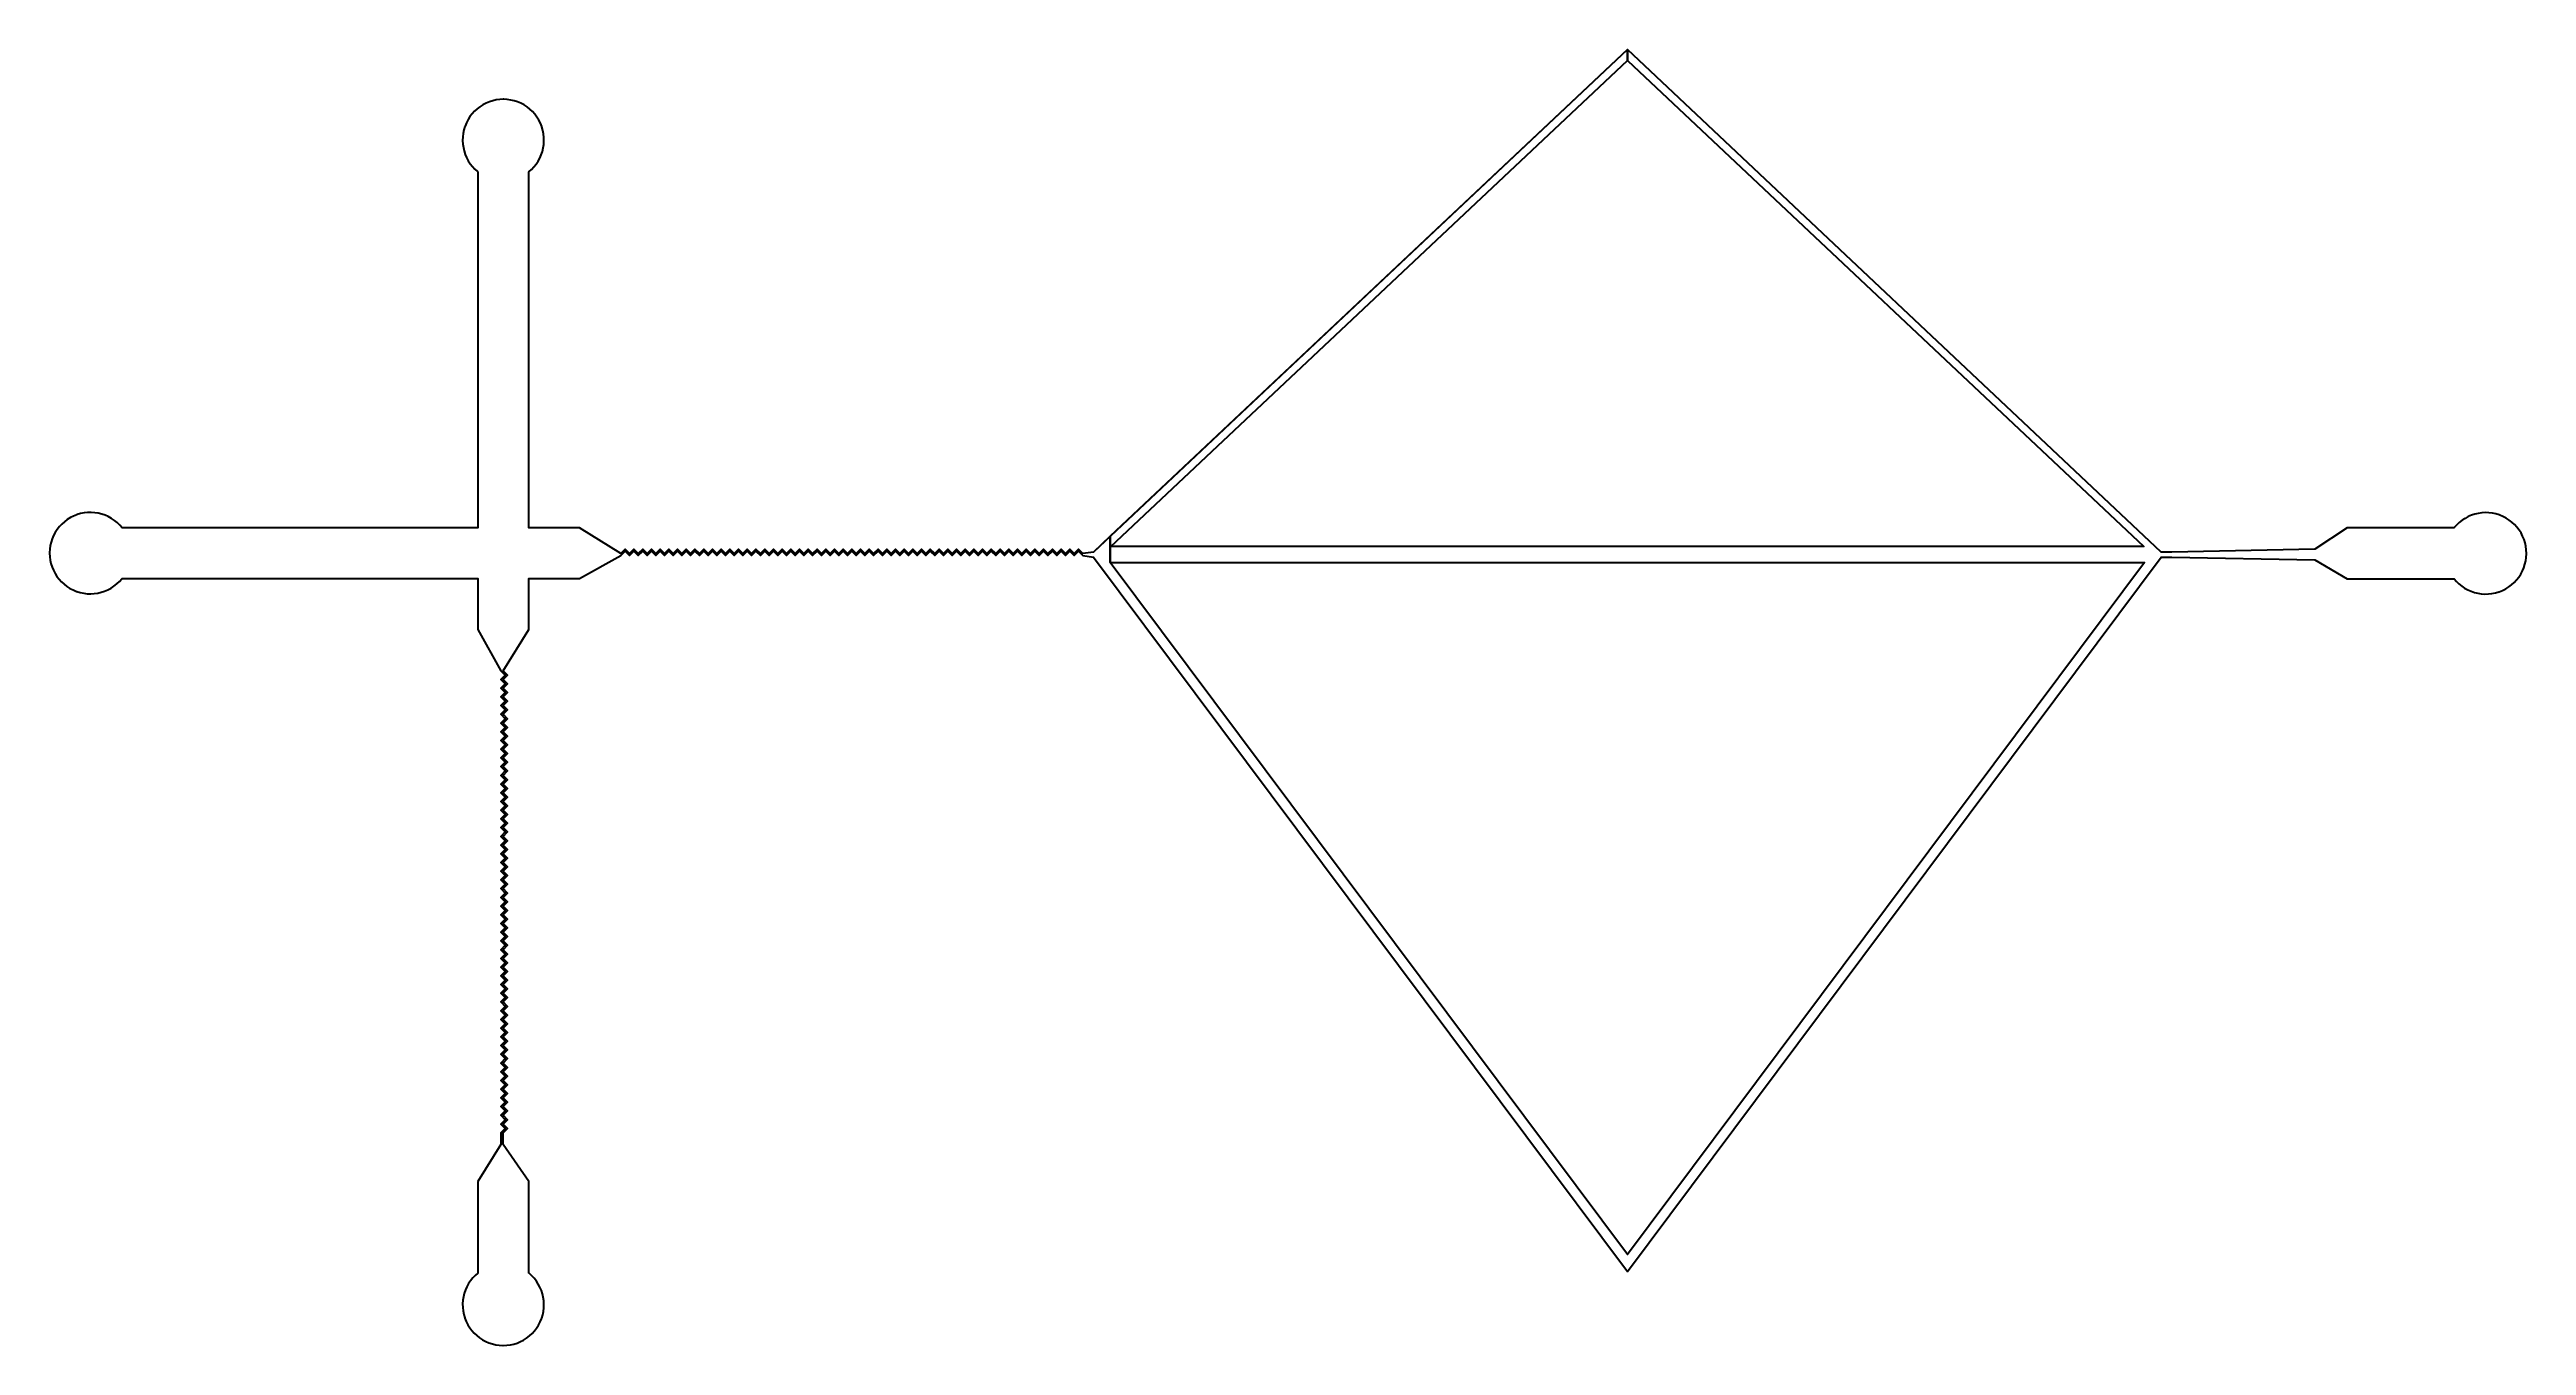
# Model space of a CAD drawing. Extents: x -16071 to 32646, y -15611 to 9873.
import ezdxf

# ---------------------------------------------------------------- set-up
doc = ezdxf.new("R2010")
doc.units = 13
doc.layers.add('layer_10', color=111, linetype='CONTINUOUS')
doc.layers.add('layer_7', color=143, linetype='CONTINUOUS')

msp = doc.modelspace()

# ---------------------------------------------------------------- linework, layer by layer
at = {"layer": 'layer_10'}
msp.add_lwpolyline([(14962.402, 9656.175), (25119.193, 98.129), (4805.612, 98.129), (14962.402, 9656.175), (14962.402, 9873.162), (4790.646, 301.032), (4790.646, -212.846), (25134.159, -212.846), (14962.402, -13822.385), (4790.646, -212.846), (4790.646, 301.032), (4462.402, -7.861), (4252.402, -36.145), (4166.688, 49.569), (4080.974, -36.145), (3995.259, 49.569), (3909.545, -36.145), (3823.831, 49.569), (3738.117, -36.145), (3652.402, 49.569), (3566.688, -36.145), (3480.974, 49.569), (3395.259, -36.145), (3309.545, 49.569), (3223.831, -36.145), (3138.117, 49.569), (3052.402, -36.145), (2966.688, 49.569), (2880.974, -36.145), (2795.259, 49.569), (2709.545, -36.145), (2623.831, 49.569), (2538.117, -36.145), (2452.402, 49.569), (2366.688, -36.145), (2280.974, 49.569), (2195.26, -36.145), (2109.545, 49.569), (2023.831, -36.145), (1938.117, 49.569), (1852.402, -36.145), (1766.688, 49.569), (1680.974, -36.145), (1595.26, 49.569), (1509.545, -36.145), (1423.831, 49.569), (1338.117, -36.145), (1252.402, 49.569), (1166.688, -36.145), (1080.974, 49.569), (995.26, -36.145), (909.545, 49.569), (823.831, -36.145), (738.117, 49.569), (652.403, -36.145), (566.688, 49.569), (480.974, -36.145), (395.26, 49.569), (309.545, -36.145), (223.831, 49.569), (138.117, -36.145), (52.403, 49.569), (-33.312, -36.145), (-119.026, 49.569), (-204.74, -36.145), (-290.455, 49.569), (-376.169, -36.145), (-461.883, 49.569), (-547.597, -36.145), (-633.312, 49.569), (-719.026, -36.145), (-804.74, 49.569), (-890.454, -36.145), (-976.169, 49.569), (-1061.883, -36.145), (-1147.597, 49.569), (-1233.312, -36.145), (-1319.026, 49.569), (-1404.74, -36.145), (-1490.454, 49.569), (-1576.169, -36.145), (-1661.883, 49.569), (-1747.597, -36.145), (-1833.312, 49.569), (-1919.026, -36.145), (-2004.74, 49.569), (-2090.454, -36.145), (-2176.169, 49.569), (-2261.883, -36.145), (-2347.597, 49.569), (-2433.311, -36.145), (-2519.026, 49.569), (-2604.74, -36.145), (-2690.454, 49.569), (-2776.169, -36.145), (-2861.883, 49.569), (-2947.597, -36.145), (-3033.311, 49.569), (-3119.026, -36.145), (-3204.74, 49.569), (-3290.454, -36.145), (-3376.168, 49.569), (-3461.883, -36.145), (-3547.597, 49.569), (-3633.311, -36.145), (-3719.026, 49.569), (-3804.74, -36.145), (-3890.454, 49.569), (-3976.168, -36.145), (-4061.883, 49.569), (-4147.597, -36.145), (-4233.311, 49.569), (-4319.026, -36.145), (-4404.74, 49.569), (-4490.454, -36.145), (-4576.168, 49.569), (-4661.883, -36.145), (-4747.597, 49.569), (-4833.311, -36.145), (-5645.999, 470), (-6645.999, 470), (-6645.999, 7470), (-6593.473, 7515.954), (-6545.152, 7566.312), (-6501.404, 7620.689), (-6462.561, 7678.672), (-6428.92, 7739.82), (-6400.737, 7803.668), (-6378.225, 7869.728), (-6361.557, 7937.5), (-6350.858, 8006.466), (-6346.211, 8076.102), (-6347.651, 8145.878), (-6355.167, 8215.263), (-6368.702, 8283.73), (-6388.152, 8350.755), (-6391.149, 8359.453), (-6417.114, 8424.234), (-6448.625, 8486.506), (-6485.445, 8545.795), (-6527.291, 8601.649), (-6573.846, 8653.643), (-6624.756, 8701.381), (-6679.633, 8744.501), (-6738.059, 8782.675), (-6799.589, 8815.61), (-6863.756, 8843.058), (-6930.071, 8864.808), (-6998.03, 8880.697), (-7067.114, 8890.601), (-7136.799, 8894.447), (-7145.999, 8894.5), (-7215.724, 8891.456), (-7284.918, 8882.346), (-7353.054, 8867.241), (-7419.615, 8846.254), (-7484.094, 8819.546), (-7545.999, 8787.32), (-7604.86, 8749.821), (-7660.229, 8707.335), (-7711.685, 8660.185), (-7758.835, 8608.73), (-7801.321, 8553.361), (-7838.82, 8494.5), (-7871.046, 8432.594), (-7897.753, 8368.116), (-7900.85, 8359.453), (-7921.07, 8292.655), (-7935.391, 8224.349), (-7943.704, 8155.055), (-7945.946, 8085.3), (-7942.101, 8015.615), (-7932.196, 7946.53), (-7916.308, 7878.572), (-7894.557, 7812.257), (-7867.11, 7748.09), (-7834.174, 7686.559), (-7796.001, 7628.133), (-7752.881, 7573.256), (-7705.142, 7522.346), (-7653.148, 7475.791), (-7646, 7470), (-7645.999, 470), (-14645.5, 470), (-14691.454, 522.526), (-14741.812, 570.847), (-14796.189, 614.595), (-14854.172, 653.438), (-14915.32, 687.079), (-14979.167, 715.263), (-15045.228, 737.774), (-15112.999, 754.443), (-15181.965, 765.142), (-15251.601, 769.789), (-15321.378, 768.349), (-15390.763, 760.833), (-15459.229, 747.298), (-15526.255, 727.848), (-15534.953, 724.851), (-15599.734, 698.886), (-15662.006, 667.374), (-15721.295, 630.555), (-15777.149, 588.708), (-15829.143, 542.153), (-15876.882, 491.243), (-15920.002, 436.367), (-15958.175, 377.94), (-15991.11, 316.41), (-16018.558, 252.242), (-16040.309, 185.927), (-16056.197, 117.969), (-16066.101, 48.884), (-16069.947, -20.801), (-16070, -30), (-16066.956, -99.725), (-16057.846, -168.919), (-16042.74, -237.055), (-16021.754, -303.616), (-15995.046, -368.095), (-15962.82, -430), (-15925.321, -488.862), (-15882.835, -544.231), (-15835.685, -595.686), (-15784.229, -642.836), (-15728.86, -685.322), (-15669.999, -722.821), (-15608.093, -755.047), (-15543.615, -781.755), (-15534.953, -784.851), (-15468.155, -805.071), (-15399.849, -819.392), (-15330.555, -827.705), (-15260.8, -829.947), (-15191.115, -826.101), (-15122.03, -816.196), (-15054.072, -800.308), (-14987.756, -778.558), (-14923.589, -751.11), (-14862.058, -718.174), (-14803.632, -680.001), (-14748.756, -636.881), (-14697.846, -589.142), (-14651.291, -537.148), (-14645.5, -530), (-7645.999, -530), (-7645.999, -1530), (-7194.571, -2342.688), (-7108.857, -2428.403), (-7194.571, -2514.117), (-7108.857, -2599.831), (-7194.571, -2685.545), (-7108.857, -2771.26), (-7194.571, -2856.974), (-7108.857, -2942.688), (-7194.571, -3028.403), (-7108.857, -3114.117), (-7194.571, -3199.831), (-7108.857, -3285.545), (-7194.571, -3371.26), (-7108.857, -3456.974), (-7194.571, -3542.688), (-7108.857, -3628.402), (-7194.571, -3714.117), (-7108.857, -3799.831), (-7194.571, -3885.545), (-7108.857, -3971.26), (-7194.571, -4056.974), (-7108.857, -4142.688), (-7194.571, -4228.402), (-7108.857, -4314.117), (-7194.571, -4399.831), (-7108.857, -4485.545), (-7194.571, -4571.259), (-7108.857, -4656.974), (-7194.571, -4742.688), (-7108.857, -4828.402), (-7194.571, -4914.117), (-7108.857, -4999.831), (-7194.571, -5085.545), (-7108.857, -5171.259), (-7194.571, -5256.974), (-7108.857, -5342.688), (-7194.571, -5428.402), (-7108.857, -5514.117), (-7194.571, -5599.831), (-7108.857, -5685.545), (-7194.571, -5771.259), (-7108.857, -5856.974), (-7194.571, -5942.688), (-7108.857, -6028.402), (-7194.571, -6114.116), (-7108.857, -6199.831), (-7194.571, -6285.545), (-7108.857, -6371.259), (-7194.571, -6456.974), (-7108.857, -6542.688), (-7194.571, -6628.402), (-7108.857, -6714.116), (-7194.571, -6799.831), (-7108.857, -6885.545), (-7194.571, -6971.259), (-7108.857, -7056.974), (-7194.571, -7142.688), (-7108.857, -7228.402), (-7194.571, -7314.116), (-7108.857, -7399.831), (-7194.571, -7485.545), (-7108.857, -7571.259), (-7194.571, -7656.973), (-7108.857, -7742.688), (-7194.571, -7828.402), (-7108.857, -7914.116), (-7194.571, -7999.831), (-7108.857, -8085.545), (-7194.571, -8171.259), (-7108.857, -8256.973), (-7194.571, -8342.688), (-7108.857, -8428.402), (-7194.571, -8514.116), (-7108.857, -8599.831), (-7194.571, -8685.545), (-7108.857, -8771.259), (-7194.571, -8856.973), (-7108.857, -8942.688), (-7194.571, -9028.402), (-7108.857, -9114.116), (-7194.571, -9199.83), (-7108.857, -9285.545), (-7194.571, -9371.259), (-7108.857, -9456.973), (-7194.571, -9542.688), (-7108.857, -9628.402), (-7194.571, -9714.116), (-7108.857, -9799.83), (-7194.571, -9885.545), (-7108.857, -9971.259), (-7194.571, -10056.973), (-7108.857, -10142.688), (-7194.571, -10228.402), (-7108.857, -10314.116), (-7194.571, -10399.83), (-7108.857, -10485.545), (-7194.571, -10571.259), (-7108.857, -10656.973), (-7194.571, -10742.687), (-7108.857, -10828.402), (-7194.571, -10914.116), (-7108.857, -10999.83), (-7194.571, -11085.545), (-7108.857, -11171.259), (-7194.571, -11256.973), (-7108.857, -11342.687), (-7194.571, -11428.402), (-7194.571, -11662.14), (-7645.999, -12386.96), (-7646, -14186.96), (-7698.526, -14232.914), (-7746.847, -14283.272), (-7790.595, -14337.649), (-7829.438, -14395.632), (-7863.079, -14456.78), (-7891.262, -14520.627), (-7913.774, -14586.688), (-7930.442, -14654.459), (-7941.141, -14723.426), (-7945.788, -14793.062), (-7944.348, -14862.838), (-7936.832, -14932.223), (-7923.297, -15000.689), (-7903.847, -15067.715), (-7900.85, -15076.413), (-7874.885, -15141.194), (-7843.373, -15203.466), (-7806.554, -15262.755), (-7764.707, -15318.609), (-7718.152, -15370.603), (-7667.242, -15418.342), (-7612.365, -15461.462), (-7553.939, -15499.635), (-7492.408, -15532.571), (-7428.241, -15560.018), (-7361.926, -15581.769), (-7293.967, -15597.657), (-7224.882, -15607.561), (-7155.197, -15611.407), (-7145.999, -15611.46), (-7076.274, -15608.416), (-7007.08, -15599.306), (-6938.944, -15584.2), (-6872.383, -15563.214), (-6807.904, -15536.506), (-6745.999, -15504.28), (-6687.138, -15466.781), (-6631.769, -15424.295), (-6580.314, -15377.145), (-6533.164, -15325.689), (-6490.678, -15270.32), (-6453.179, -15211.459), (-6420.953, -15149.554), (-6394.245, -15085.075), (-6391.149, -15076.413), (-6370.929, -15009.615), (-6356.608, -14941.309), (-6348.295, -14872.015), (-6346.053, -14802.26), (-6349.898, -14732.575), (-6359.803, -14663.49), (-6375.691, -14595.532), (-6397.442, -14529.217), (-6424.889, -14465.05), (-6457.825, -14403.519), (-6495.998, -14345.093), (-6539.118, -14290.216), (-6586.857, -14239.306), (-6638.851, -14192.751), (-6645.999, -14186.96), (-6645.999, -12386.96), (-7152.145, -11662.14), (-7152.145, -11428.402), (-7066.43, -11342.687), (-7152.145, -11256.973), (-7066.43, -11171.259), (-7152.145, -11085.545), (-7066.43, -10999.83), (-7152.145, -10914.116), (-7066.43, -10828.402), (-7152.145, -10742.687), (-7066.43, -10656.973), (-7152.145, -10571.259), (-7066.43, -10485.545), (-7152.145, -10399.83), (-7066.43, -10314.116), (-7152.145, -10228.402), (-7066.43, -10142.688), (-7152.145, -10056.973), (-7066.43, -9971.259), (-7152.145, -9885.545), (-7066.43, -9799.83), (-7152.145, -9714.116), (-7066.43, -9628.402), (-7152.145, -9542.688), (-7066.43, -9456.973), (-7152.145, -9371.259), (-7066.43, -9285.545), (-7152.145, -9199.83), (-7066.43, -9114.116), (-7152.145, -9028.402), (-7066.43, -8942.688), (-7152.145, -8856.973), (-7066.43, -8771.259), (-7152.145, -8685.545), (-7066.43, -8599.831), (-7152.145, -8514.116), (-7066.43, -8428.402), (-7152.145, -8342.688), (-7066.43, -8256.973), (-7152.145, -8171.259), (-7066.43, -8085.545), (-7152.145, -7999.831), (-7066.43, -7914.116), (-7152.145, -7828.402), (-7066.43, -7742.688), (-7152.145, -7656.973), (-7066.43, -7571.259), (-7152.145, -7485.545), (-7066.43, -7399.831), (-7152.145, -7314.116), (-7066.43, -7228.402), (-7152.145, -7142.688), (-7066.43, -7056.974), (-7152.145, -6971.259), (-7066.43, -6885.545), (-7152.145, -6799.831), (-7066.43, -6714.116), (-7152.145, -6628.402), (-7066.43, -6542.688), (-7152.145, -6456.974), (-7066.43, -6371.259), (-7152.145, -6285.545), (-7066.43, -6199.831), (-7152.145, -6114.116), (-7066.43, -6028.402), (-7152.145, -5942.688), (-7066.43, -5856.974), (-7152.145, -5771.259), (-7066.43, -5685.545), (-7152.145, -5599.831), (-7066.43, -5514.117), (-7152.145, -5428.402), (-7066.43, -5342.688), (-7152.145, -5256.974), (-7066.43, -5171.259), (-7152.145, -5085.545), (-7066.43, -4999.831), (-7152.145, -4914.117), (-7066.43, -4828.402), (-7152.145, -4742.688), (-7066.43, -4656.974), (-7152.145, -4571.259), (-7066.43, -4485.545), (-7152.145, -4399.831), (-7066.43, -4314.117), (-7152.145, -4228.402), (-7066.43, -4142.688), (-7152.145, -4056.974), (-7066.43, -3971.26), (-7152.145, -3885.545), (-7066.43, -3799.831), (-7152.145, -3714.117), (-7066.43, -3628.402), (-7152.145, -3542.688), (-7066.43, -3456.974), (-7152.145, -3371.26), (-7066.43, -3285.545), (-7152.145, -3199.831), (-7066.43, -3114.117), (-7152.145, -3028.403), (-7066.43, -2942.688), (-7152.145, -2856.974), (-7066.43, -2771.26), (-7152.145, -2685.545), (-7066.43, -2599.831), (-7152.145, -2514.117), (-7066.43, -2428.403), (-7152.145, -2342.688), (-6645.999, -1530), (-6645.999, -530), (-5645.999, -530), (-4833.311, -78.572), (-4747.597, 7.143), (-4661.883, -78.572), (-4576.168, 7.143), (-4490.454, -78.572), (-4404.74, 7.143), (-4319.026, -78.572), (-4233.311, 7.143), (-4147.597, -78.572), (-4061.883, 7.143), (-3976.168, -78.572), (-3890.454, 7.143), (-3804.74, -78.572), (-3719.026, 7.143), (-3633.311, -78.572), (-3547.597, 7.143), (-3461.883, -78.572), (-3376.168, 7.143), (-3290.454, -78.572), (-3204.74, 7.143), (-3119.026, -78.572), (-3033.311, 7.143), (-2947.597, -78.572), (-2861.883, 7.143), (-2776.169, -78.572), (-2690.454, 7.143), (-2604.74, -78.572), (-2519.026, 7.143), (-2433.311, -78.572), (-2347.597, 7.143), (-2261.883, -78.572), (-2176.169, 7.143), (-2090.454, -78.572), (-2004.74, 7.143), (-1919.026, -78.572), (-1833.312, 7.143), (-1747.597, -78.572), (-1661.883, 7.143), (-1576.169, -78.572), (-1490.454, 7.143), (-1404.74, -78.572), (-1319.026, 7.143), (-1233.312, -78.572), (-1147.597, 7.143), (-1061.883, -78.572), (-976.169, 7.143), (-890.454, -78.572), (-804.74, 7.143), (-719.026, -78.572), (-633.312, 7.143), (-547.597, -78.572), (-461.883, 7.143), (-376.169, -78.572), (-290.455, 7.143), (-204.74, -78.572), (-119.026, 7.143), (-33.312, -78.572), (52.403, 7.143), (138.117, -78.572), (223.831, 7.143), (309.545, -78.572), (395.26, 7.143), (480.974, -78.572), (566.688, 7.143), (652.403, -78.572), (738.117, 7.143), (823.831, -78.572), (909.545, 7.143), (995.26, -78.572), (1080.974, 7.143), (1166.688, -78.572), (1252.402, 7.143), (1338.117, -78.572), (1423.831, 7.143), (1509.545, -78.572), (1595.26, 7.143), (1680.974, -78.572), (1766.688, 7.143), (1852.402, -78.572), (1938.117, 7.143), (2023.831, -78.572), (2109.545, 7.143), (2195.26, -78.572), (2280.974, 7.143), (2366.688, -78.572), (2452.402, 7.143), (2538.117, -78.572), (2623.831, 7.143), (2709.545, -78.572), (2795.259, 7.143), (2880.974, -78.572), (2966.688, 7.143), (3052.402, -78.572), (3138.117, 7.143), (3223.831, -78.572), (3309.545, 7.143), (3395.259, -78.572), (3480.974, 7.143), (3566.688, -78.572), (3652.402, 7.143), (3738.117, -78.572), (3823.831, 7.143), (3909.545, -78.572), (3995.259, 7.143), (4080.974, -78.572), (4166.688, 7.143), (4252.402, -78.572), (4462.402, -106.856), (14962.402, -14155.575), (25462.402, -106.856), (25672.402, -106.856), (28485.735, -163.253), (29117.573, -534.061), (31221.874, -534.061), (31267.828, -586.587), (31318.186, -634.908), (31372.563, -678.656), (31430.546, -717.499), (31491.694, -751.14), (31555.541, -779.324), (31621.602, -801.835), (31689.373, -818.504), (31758.339, -829.202), (31827.975, -833.849), (31897.752, -832.409), (31967.137, -824.894), (32035.603, -811.359), (32102.629, -791.909), (32111.326, -788.912), (32176.107, -762.947), (32238.379, -731.435), (32297.668, -694.616), (32353.522, -652.769), (32405.516, -606.214), (32453.255, -555.304), (32496.375, -500.427), (32534.548, -442.001), (32567.483, -380.471), (32594.931, -316.303), (32616.682, -249.988), (32632.57, -182.03), (32642.474, -112.945), (32646.32, -43.26), (32646.373, -34.061), (32643.329, 35.664), (32634.219, 104.858), (32619.114, 172.994), (32598.127, 239.555), (32571.419, 304.034), (32539.193, 365.939), (32501.695, 424.8), (32459.209, 480.169), (32412.058, 531.624), (32360.603, 578.775), (32305.234, 621.261), (32246.373, 658.759), (32184.468, 690.985), (32119.989, 717.693), (32111.326, 720.79), (32044.528, 741.01), (31976.222, 755.331), (31906.928, 763.644), (31837.174, 765.886), (31767.489, 762.04), (31698.404, 752.136), (31630.446, 736.247), (31564.131, 714.497), (31499.964, 687.049), (31438.433, 654.114), (31380.007, 615.941), (31325.13, 572.821), (31274.221, 525.082), (31227.665, 473.088), (31221.874, 465.939), (29117.573, 465.939), (28485.735, 48.468), (25672.402, -7.861), (25462.402, -7.861), (14962.402, 9873.162), (14962.402, 9656.175)], close=True, dxfattribs=at)
at = {"layer": 'layer_7'}
msp.add_lwpolyline([(-7645.999, -530), (-7645.999, -1530), (-7194.571, -2342.688), (-7108.857, -2428.403), (-7194.571, -2514.117), (-7108.857, -2599.831), (-7194.571, -2685.545), (-7108.857, -2771.26), (-7194.571, -2856.974), (-7108.857, -2942.688), (-7194.571, -3028.403), (-7108.857, -3114.117), (-7194.571, -3199.831), (-7108.857, -3285.545), (-7194.571, -3371.26), (-7108.857, -3456.974), (-7194.571, -3542.688), (-7108.857, -3628.402), (-7194.571, -3714.117), (-7108.857, -3799.831), (-7194.571, -3885.545), (-7108.857, -3971.26), (-7194.571, -4056.974), (-7108.857, -4142.688), (-7194.571, -4228.402), (-7108.857, -4314.117), (-7194.571, -4399.831), (-7108.857, -4485.545), (-7194.571, -4571.259), (-7108.857, -4656.974), (-7194.571, -4742.688), (-7108.857, -4828.402), (-7194.571, -4914.117), (-7108.857, -4999.831), (-7194.571, -5085.545), (-7108.857, -5171.259), (-7194.571, -5256.974), (-7108.857, -5342.688), (-7194.571, -5428.402), (-7108.857, -5514.117), (-7194.571, -5599.831), (-7108.857, -5685.545), (-7194.571, -5771.259), (-7108.857, -5856.974), (-7194.571, -5942.688), (-7108.857, -6028.402), (-7194.571, -6114.116), (-7108.857, -6199.831), (-7194.571, -6285.545), (-7108.857, -6371.259), (-7194.571, -6456.974), (-7108.857, -6542.688), (-7194.571, -6628.402), (-7108.857, -6714.116), (-7194.571, -6799.831), (-7108.857, -6885.545), (-7194.571, -6971.259), (-7108.857, -7056.974), (-7194.571, -7142.688), (-7108.857, -7228.402), (-7194.571, -7314.116), (-7108.857, -7399.831), (-7194.571, -7485.545), (-7108.857, -7571.259), (-7194.571, -7656.973), (-7108.857, -7742.688), (-7194.571, -7828.402), (-7108.857, -7914.116), (-7194.571, -7999.831), (-7108.857, -8085.545), (-7194.571, -8171.259), (-7108.857, -8256.973), (-7194.571, -8342.688), (-7108.857, -8428.402), (-7194.571, -8514.116), (-7108.857, -8599.831), (-7194.571, -8685.545), (-7108.857, -8771.259), (-7194.571, -8856.973), (-7108.857, -8942.688), (-7194.571, -9028.402), (-7108.857, -9114.116), (-7194.571, -9199.83), (-7108.857, -9285.545), (-7194.571, -9371.259), (-7108.857, -9456.973), (-7194.571, -9542.688), (-7108.857, -9628.402), (-7194.571, -9714.116), (-7108.857, -9799.83), (-7194.571, -9885.545), (-7108.857, -9971.259), (-7194.571, -10056.973), (-7108.857, -10142.688), (-7194.571, -10228.402), (-7108.857, -10314.116), (-7194.571, -10399.83), (-7108.857, -10485.545), (-7194.571, -10571.259), (-7108.857, -10656.973), (-7194.571, -10742.687), (-7108.857, -10828.402), (-7194.571, -10914.116), (-7108.857, -10999.83), (-7194.571, -11085.545), (-7108.857, -11171.259), (-7194.571, -11256.973), (-7108.857, -11342.687), (-7194.571, -11428.402), (-7194.571, -11662.14), (-7645.999, -12386.96), (-7646, -14186.96), (-7698.526, -14232.914), (-7746.847, -14283.272), (-7790.595, -14337.649), (-7829.438, -14395.632), (-7863.079, -14456.78), (-7891.262, -14520.627), (-7913.774, -14586.688), (-7930.442, -14654.459), (-7941.141, -14723.426), (-7945.788, -14793.062), (-7944.348, -14862.838), (-7936.832, -14932.223), (-7923.297, -15000.689), (-7903.847, -15067.715), (-7900.85, -15076.413), (-7874.885, -15141.194), (-7843.373, -15203.466), (-7806.554, -15262.755), (-7764.707, -15318.609), (-7718.152, -15370.603), (-7667.242, -15418.342), (-7612.365, -15461.462), (-7553.939, -15499.635), (-7492.408, -15532.571), (-7428.241, -15560.018), (-7361.926, -15581.769), (-7293.967, -15597.657), (-7224.882, -15607.561), (-7155.197, -15611.407), (-7145.999, -15611.46), (-7076.274, -15608.416), (-7007.08, -15599.306), (-6938.944, -15584.2), (-6872.383, -15563.214), (-6807.904, -15536.506), (-6745.999, -15504.28), (-6687.138, -15466.781), (-6631.769, -15424.295), (-6580.314, -15377.145), (-6533.164, -15325.689), (-6490.678, -15270.32), (-6453.179, -15211.459), (-6420.953, -15149.554), (-6394.245, -15085.075), (-6391.149, -15076.413), (-6370.929, -15009.615), (-6356.608, -14941.309), (-6348.295, -14872.015), (-6346.053, -14802.26), (-6349.898, -14732.575), (-6359.803, -14663.49), (-6375.691, -14595.532), (-6397.442, -14529.217), (-6424.889, -14465.05), (-6457.825, -14403.519), (-6495.998, -14345.093), (-6539.118, -14290.216), (-6586.857, -14239.306), (-6638.851, -14192.751), (-6645.999, -14186.96), (-6645.999, -12386.96), (-7152.145, -11662.14), (-7152.145, -11428.402), (-7066.43, -11342.687), (-7152.145, -11256.973), (-7066.43, -11171.259), (-7152.145, -11085.545), (-7066.43, -10999.83), (-7152.145, -10914.116), (-7066.43, -10828.402), (-7152.145, -10742.687), (-7066.43, -10656.973), (-7152.145, -10571.259), (-7066.43, -10485.545), (-7152.145, -10399.83), (-7066.43, -10314.116), (-7152.145, -10228.402), (-7066.43, -10142.688), (-7152.145, -10056.973), (-7066.43, -9971.259), (-7152.145, -9885.545), (-7066.43, -9799.83), (-7152.145, -9714.116), (-7066.43, -9628.402), (-7152.145, -9542.688), (-7066.43, -9456.973), (-7152.145, -9371.259), (-7066.43, -9285.545), (-7152.145, -9199.83), (-7066.43, -9114.116), (-7152.145, -9028.402), (-7066.43, -8942.688), (-7152.145, -8856.973), (-7066.43, -8771.259), (-7152.145, -8685.545), (-7066.43, -8599.831), (-7152.145, -8514.116), (-7066.43, -8428.402), (-7152.145, -8342.688), (-7066.43, -8256.973), (-7152.145, -8171.259), (-7066.43, -8085.545), (-7152.145, -7999.831), (-7066.43, -7914.116), (-7152.145, -7828.402), (-7066.43, -7742.688), (-7152.145, -7656.973), (-7066.43, -7571.259), (-7152.145, -7485.545), (-7066.43, -7399.831), (-7152.145, -7314.116), (-7066.43, -7228.402), (-7152.145, -7142.688), (-7066.43, -7056.974), (-7152.145, -6971.259), (-7066.43, -6885.545), (-7152.145, -6799.831), (-7066.43, -6714.116), (-7152.145, -6628.402), (-7066.43, -6542.688), (-7152.145, -6456.974), (-7066.43, -6371.259), (-7152.145, -6285.545), (-7066.43, -6199.831), (-7152.145, -6114.116), (-7066.43, -6028.402), (-7152.145, -5942.688), (-7066.43, -5856.974), (-7152.145, -5771.259), (-7066.43, -5685.545), (-7152.145, -5599.831), (-7066.43, -5514.117), (-7152.145, -5428.402), (-7066.43, -5342.688), (-7152.145, -5256.974), (-7066.43, -5171.259), (-7152.145, -5085.545), (-7066.43, -4999.831), (-7152.145, -4914.117), (-7066.43, -4828.402), (-7152.145, -4742.688), (-7066.43, -4656.974), (-7152.145, -4571.259), (-7066.43, -4485.545), (-7152.145, -4399.831), (-7066.43, -4314.117), (-7152.145, -4228.402), (-7066.43, -4142.688), (-7152.145, -4056.974), (-7066.43, -3971.26), (-7152.145, -3885.545), (-7066.43, -3799.831), (-7152.145, -3714.117), (-7066.43, -3628.402), (-7152.145, -3542.688), (-7066.43, -3456.974), (-7152.145, -3371.26), (-7066.43, -3285.545), (-7152.145, -3199.831), (-7066.43, -3114.117), (-7152.145, -3028.403), (-7066.43, -2942.688), (-7152.145, -2856.974), (-7066.43, -2771.26), (-7152.145, -2685.545), (-7066.43, -2599.831), (-7152.145, -2514.117), (-7066.43, -2428.403), (-7152.145, -2342.688), (-6645.999, -1530), (-6645.999, -530), (-5645.999, -530), (-4833.311, -78.572), (-4747.597, 7.143), (-4661.883, -78.572), (-4576.168, 7.143), (-4490.454, -78.572), (-4404.74, 7.143), (-4319.026, -78.572), (-4233.311, 7.143), (-4147.597, -78.572), (-4061.883, 7.143), (-3976.168, -78.572), (-3890.454, 7.143), (-3804.74, -78.572), (-3719.026, 7.143), (-3633.311, -78.572), (-3547.597, 7.143), (-3461.883, -78.572), (-3376.168, 7.143), (-3290.454, -78.572), (-3204.74, 7.143), (-3119.026, -78.572), (-3033.311, 7.143), (-2947.597, -78.572), (-2861.883, 7.143), (-2776.169, -78.572), (-2690.454, 7.143), (-2604.74, -78.572), (-2519.026, 7.143), (-2433.311, -78.572), (-2347.597, 7.143), (-2261.883, -78.572), (-2176.169, 7.143), (-2090.454, -78.572), (-2004.74, 7.143), (-1919.026, -78.572), (-1833.312, 7.143), (-1747.597, -78.572), (-1661.883, 7.143), (-1576.169, -78.572), (-1490.454, 7.143), (-1404.74, -78.572), (-1319.026, 7.143), (-1233.312, -78.572), (-1147.597, 7.143), (-1061.883, -78.572), (-976.169, 7.143), (-890.454, -78.572), (-804.74, 7.143), (-719.026, -78.572), (-633.312, 7.143), (-547.597, -78.572), (-461.883, 7.143), (-376.169, -78.572), (-290.455, 7.143), (-204.74, -78.572), (-119.026, 7.143), (-33.312, -78.572), (52.403, 7.143), (138.117, -78.572), (223.831, 7.143), (309.545, -78.572), (395.26, 7.143), (480.974, -78.572), (566.688, 7.143), (652.403, -78.572), (738.117, 7.143), (823.831, -78.572), (909.545, 7.143), (995.26, -78.572), (1080.974, 7.143), (1166.688, -78.572), (1252.402, 7.143), (1338.117, -78.572), (1423.831, 7.143), (1509.545, -78.572), (1595.26, 7.143), (1680.974, -78.572), (1766.688, 7.143), (1852.402, -78.572), (1938.117, 7.143), (2023.831, -78.572), (2109.545, 7.143), (2195.26, -78.572), (2280.974, 7.143), (2366.688, -78.572), (2452.402, 7.143), (2538.117, -78.572), (2623.831, 7.143), (2709.545, -78.572), (2795.259, 7.143), (2880.974, -78.572), (2966.688, 7.143), (3052.402, -78.572), (3138.117, 7.143), (3223.831, -78.572), (3309.545, 7.143), (3395.259, -78.572), (3480.974, 7.143), (3566.688, -78.572), (3652.402, 7.143), (3738.117, -78.572), (3823.831, 7.143), (3909.545, -78.572), (3995.259, 7.143), (4080.974, -78.572), (4166.688, 7.143), (4252.402, -78.572), (4462.402, -106.856), (14962.402, -14155.575), (25462.402, -106.856), (25672.402, -106.856), (28485.735, -163.253), (29117.573, -534.061), (31221.874, -534.061), (31267.828, -586.587), (31318.186, -634.908), (31372.563, -678.656), (31430.546, -717.499), (31491.694, -751.14), (31555.541, -779.324), (31621.602, -801.835), (31689.373, -818.504), (31758.339, -829.202), (31827.975, -833.849), (31897.752, -832.409), (31967.137, -824.894), (32035.603, -811.359), (32102.629, -791.909), (32111.326, -788.912), (32176.107, -762.947), (32238.379, -731.435), (32297.668, -694.616), (32353.522, -652.769), (32405.516, -606.214), (32453.255, -555.304), (32496.375, -500.427), (32534.548, -442.001), (32567.483, -380.471), (32594.931, -316.303), (32616.682, -249.988), (32632.57, -182.03), (32642.474, -112.945), (32646.32, -43.26), (32646.373, -34.061), (32643.329, 35.664), (32634.219, 104.858), (32619.114, 172.994), (32598.127, 239.555), (32571.419, 304.034), (32539.193, 365.939), (32501.695, 424.8), (32459.209, 480.169), (32412.058, 531.624), (32360.603, 578.775), (32305.234, 621.261), (32246.373, 658.759), (32184.468, 690.985), (32119.989, 717.693), (32111.326, 720.79), (32044.528, 741.01), (31976.222, 755.331), (31906.928, 763.644), (31837.174, 765.886), (31767.489, 762.04), (31698.404, 752.136), (31630.446, 736.247), (31564.131, 714.497), (31499.964, 687.049), (31438.433, 654.114), (31380.007, 615.941), (31325.13, 572.821), (31274.221, 525.082), (31227.665, 473.088), (31221.874, 465.939), (29117.573, 465.939), (28485.735, 48.468), (25672.402, -7.861), (25462.402, -7.861), (14962.402, 9873.162), (4462.402, -7.861), (4252.402, -36.145), (4166.688, 49.569), (4080.974, -36.145), (3995.259, 49.569), (3909.545, -36.145), (3823.831, 49.569), (3738.117, -36.145), (3652.402, 49.569), (3566.688, -36.145), (3480.974, 49.569), (3395.259, -36.145), (3309.545, 49.569), (3223.831, -36.145), (3138.117, 49.569), (3052.402, -36.145), (2966.688, 49.569), (2880.974, -36.145), (2795.259, 49.569), (2709.545, -36.145), (2623.831, 49.569), (2538.117, -36.145), (2452.402, 49.569), (2366.688, -36.145), (2280.974, 49.569), (2195.26, -36.145), (2109.545, 49.569), (2023.831, -36.145), (1938.117, 49.569), (1852.402, -36.145), (1766.688, 49.569), (1680.974, -36.145), (1595.26, 49.569), (1509.545, -36.145), (1423.831, 49.569), (1338.117, -36.145), (1252.402, 49.569), (1166.688, -36.145), (1080.974, 49.569), (995.26, -36.145), (909.545, 49.569), (823.831, -36.145), (738.117, 49.569), (652.403, -36.145), (566.688, 49.569), (480.974, -36.145), (395.26, 49.569), (309.545, -36.145), (223.831, 49.569), (138.117, -36.145), (52.403, 49.569), (-33.312, -36.145), (-119.026, 49.569), (-204.74, -36.145), (-290.455, 49.569), (-376.169, -36.145), (-461.883, 49.569), (-547.597, -36.145), (-633.312, 49.569), (-719.026, -36.145), (-804.74, 49.569), (-890.454, -36.145), (-976.169, 49.569), (-1061.883, -36.145), (-1147.597, 49.569), (-1233.312, -36.145), (-1319.026, 49.569), (-1404.74, -36.145), (-1490.454, 49.569), (-1576.169, -36.145), (-1661.883, 49.569), (-1747.597, -36.145), (-1833.312, 49.569), (-1919.026, -36.145), (-2004.74, 49.569), (-2090.454, -36.145), (-2176.169, 49.569), (-2261.883, -36.145), (-2347.597, 49.569), (-2433.311, -36.145), (-2519.026, 49.569), (-2604.74, -36.145), (-2690.454, 49.569), (-2776.169, -36.145), (-2861.883, 49.569), (-2947.597, -36.145), (-3033.311, 49.569), (-3119.026, -36.145), (-3204.74, 49.569), (-3290.454, -36.145), (-3376.168, 49.569), (-3461.883, -36.145), (-3547.597, 49.569), (-3633.311, -36.145), (-3719.026, 49.569), (-3804.74, -36.145), (-3890.454, 49.569), (-3976.168, -36.145), (-4061.883, 49.569), (-4147.597, -36.145), (-4233.311, 49.569), (-4319.026, -36.145), (-4404.74, 49.569), (-4490.454, -36.145), (-4576.168, 49.569), (-4661.883, -36.145), (-4747.597, 49.569), (-4833.311, -36.145), (-5645.999, 470), (-6645.999, 470), (-6645.999, 7470), (-6593.473, 7515.954), (-6545.152, 7566.312), (-6501.404, 7620.689), (-6462.561, 7678.672), (-6428.92, 7739.82), (-6400.737, 7803.668), (-6378.225, 7869.728), (-6361.557, 7937.5), (-6350.858, 8006.466), (-6346.211, 8076.102), (-6347.651, 8145.878), (-6355.167, 8215.263), (-6368.702, 8283.73), (-6388.152, 8350.755), (-6391.149, 8359.453), (-6417.114, 8424.234), (-6448.625, 8486.506), (-6485.445, 8545.795), (-6527.291, 8601.649), (-6573.846, 8653.643), (-6624.756, 8701.381), (-6679.633, 8744.501), (-6738.059, 8782.675), (-6799.589, 8815.61), (-6863.756, 8843.058), (-6930.071, 8864.808), (-6998.03, 8880.697), (-7067.114, 8890.601), (-7136.799, 8894.447), (-7145.999, 8894.5), (-7215.724, 8891.456), (-7284.918, 8882.346), (-7353.054, 8867.241), (-7419.615, 8846.254), (-7484.094, 8819.546), (-7545.999, 8787.32), (-7604.86, 8749.821), (-7660.229, 8707.335), (-7711.685, 8660.185), (-7758.835, 8608.73), (-7801.321, 8553.361), (-7838.82, 8494.5), (-7871.046, 8432.594), (-7897.753, 8368.116), (-7900.85, 8359.453), (-7921.07, 8292.655), (-7935.391, 8224.349), (-7943.704, 8155.055), (-7945.946, 8085.3), (-7942.101, 8015.615), (-7932.196, 7946.53), (-7916.308, 7878.572), (-7894.557, 7812.257), (-7867.11, 7748.09), (-7834.174, 7686.559), (-7796.001, 7628.133), (-7752.881, 7573.256), (-7705.142, 7522.346), (-7653.148, 7475.791), (-7646, 7470), (-7645.999, 470), (-14645.5, 470), (-14691.454, 522.526), (-14741.812, 570.847), (-14796.189, 614.595), (-14854.172, 653.438), (-14915.32, 687.079), (-14979.167, 715.263), (-15045.228, 737.774), (-15112.999, 754.443), (-15181.965, 765.142), (-15251.601, 769.789), (-15321.378, 768.349), (-15390.763, 760.833), (-15459.229, 747.298), (-15526.255, 727.848), (-15534.953, 724.851), (-15599.734, 698.886), (-15662.006, 667.374), (-15721.295, 630.555), (-15777.149, 588.708), (-15829.143, 542.153), (-15876.882, 491.243), (-15920.002, 436.367), (-15958.175, 377.94), (-15991.11, 316.41), (-16018.558, 252.242), (-16040.309, 185.927), (-16056.197, 117.969), (-16066.101, 48.884), (-16069.947, -20.801), (-16070, -30), (-16066.956, -99.725), (-16057.846, -168.919), (-16042.74, -237.055), (-16021.754, -303.616), (-15995.046, -368.095), (-15962.82, -430), (-15925.321, -488.862), (-15882.835, -544.231), (-15835.685, -595.686), (-15784.229, -642.836), (-15728.86, -685.322), (-15669.999, -722.821), (-15608.093, -755.047), (-15543.615, -781.755), (-15534.953, -784.851), (-15468.155, -805.071), (-15399.849, -819.392), (-15330.555, -827.705), (-15260.8, -829.947), (-15191.115, -826.101), (-15122.03, -816.196), (-15054.072, -800.308), (-14987.756, -778.558), (-14923.589, -751.11), (-14862.058, -718.174), (-14803.632, -680.001), (-14748.756, -636.881), (-14697.846, -589.142), (-14651.291, -537.148), (-14645.5, -530), (-7645.999, -530)], close=True, dxfattribs=at)

doc.saveas('drawing.dxf')
